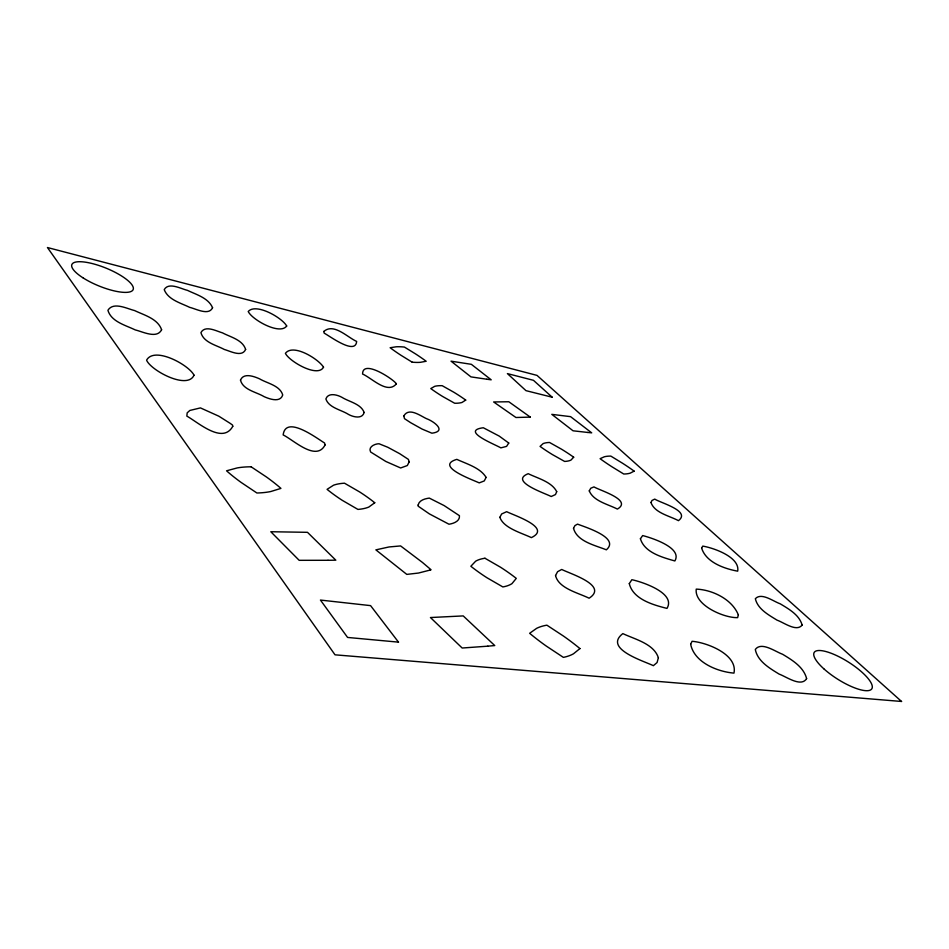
<?xml version="1.0" encoding="UTF-8"?>
<svg xmlns="http://www.w3.org/2000/svg" width="949" height="949" viewBox="0 0 949 949"><rect width="100%" height="100%" fill="white"/><g stroke="black" fill="none" stroke-linecap="round" stroke-linejoin="round"><path stroke-width="1.42" d="M484.951 558.249L500.503 567.217A88.589 34.01 28 0 1 516.28 578.38L511.986 583.623A84.034 30.665 27.2 0 1 502.851 586.933L486.849 577.68A81.875 28.968 28.4 0 1 470.858 566.256L475.663 561.191A86.347 31.969 29.2 0 1 484.963 558.249M412.163 362.174L400.893 355.223A75.813 19.49 26.3 0 1 390.146 347.737L396.16 346.8A79.835 21.661 26.6 0 1 404.428 347.073L415.46 353.858A82.112 22.681 25.6 0 1 426.172 361.261L420.419 362.316A77.96 20.32 25.4 0 1 412.174 362.174M251.117 466.801L266.432 476.979A122.053 48.696 23 0 1 280.94 488.391L270.797 491.523A113.275 41.471 22.9 0 1 256.894 492.994L241.117 482.424A108.245 39.265 24.8 0 1 226.55 470.799L237.274 467.916A116.454 45.801 25.3 0 1 251.117 466.801M640.409 538.735C644.466 552.532 662.378 557.395 674.858 560.954C682.711 547.858 651.987 537.964 642.675 535.568L640.409 538.735M240.488 380.122C242.991 389.956 256.313 391.937 264.059 396.623C269.492 399.043 280.204 402.945 282.731 394.974C279.908 385.413 267.191 383.396 259.48 378.805C253.929 376.362 243.608 372.518 240.488 380.122M589.27 490.882C593.433 501.143 607.989 504.227 617.396 509.079C632.793 500.123 600.159 490.633 593.979 486.896L590.741 488.261L589.27 490.882M194.011 375.187C187.511 390.169 150.737 370.418 146.585 360.157C154.379 346.029 188.934 364.902 194.011 375.187M658.369 657.752L657.076 662.532L653.375 665.676C643.031 660.718 603.315 648.641 622.841 633.612C635.142 639.412 653.861 643.742 658.369 657.752M232.79 426.291C222.742 444.63 198.305 422.507 186.846 416.113L187.167 412.874L189.836 410.454L200.441 407.904L218.816 416.184L230.192 423.373L232.481 425.022L232.79 426.291M738.322 614.833L737.646 617.621C724.336 618.202 694.11 605.201 696.246 589.115C712.26 589.732 732.011 599.175 738.322 614.833M629.294 583.599C632.971 599.21 653.137 604.94 666.981 608.392C676.21 593.244 642.663 581.986 631.88 579.709L629.294 583.599M212.564 307.701C208.863 316.005 196.087 308.828 189.693 307.369C180.725 302.98 168.139 299.777 164.213 289.635C168.673 281.806 180.808 288.781 187.428 290.347C196.324 294.641 208.329 297.903 212.564 307.701M508.759 443.041L506.576 446.386L500.847 447.869C494.963 444.357 460.04 430.787 483.302 427.75L499.21 436.089L508.759 443.041M499.874 517.3C503.551 528.095 521.404 532.852 531.381 537.62C552.152 527.763 514.382 515.58 506.671 511.677L501.641 513.978L499.874 517.3M650.978 502.507C654.62 512.958 669.306 515.758 678.452 520.657C691.145 511.12 660.884 503.041 654.739 499.091L651.975 500.479L650.978 502.507M325.104 444.891C316.302 462.033 293.632 440.028 283.158 434.927C285.673 414.666 316.741 438.224 324.558 443.005L325.104 444.891M573.516 528.332C577.075 541.499 594.952 545.236 606.352 549.815C620.278 537.858 585.64 527.288 577.526 524.121L574.928 525.604L573.516 528.332M323.799 331.474L324.214 333.182C329.481 335.851 355.567 355.59 356.646 341.426C347.263 337.215 333.68 322.719 323.799 331.474M409.185 461.855L407.335 465.532L400.644 467.976L385.875 461.487L370.644 452.009C367.821 446.896 374.891 443.729 379.031 443.752L387.773 447.264L399.659 453.669L408.378 459.375L409.185 461.855M418.141 505.046L418.153 506.173L429.411 513.907L448.96 524.216C453.361 523.623 460.123 521.25 459.446 515.698L444.168 505.603L429.304 498.095C425.033 498.7 419.161 500.123 418.141 505.046M486.09 477.394L484.275 480.918L479.233 482.887C472.329 479.66 434.168 466.078 456.825 459.363C466.849 463.99 480.419 467.845 486.09 477.394M323.526 367.18C317.701 378.188 288.816 361.023 285.412 353.325C293.17 343.147 318.567 359.066 323.526 367.18M701.631 548.059C705.926 562.294 724.289 568.748 737.693 571.168C740.232 557.217 713.814 547.929 702.77 546.114L701.631 548.059M403.811 415.959L404.499 418.663L410.644 422.685L422.103 429.078L431.89 433.195C447.382 431.237 433.8 421.273 426.469 418.663C420.134 415.674 408.841 407.05 403.811 415.959M555.545 575.521C558.486 588.392 578.226 592.817 589.115 598.214C608.712 585.569 570.646 573.979 561.713 569.459L557.585 571.701L555.545 575.521M286.693 326.005C279.955 335.46 252.102 319.766 248.223 311.509C255.827 302.66 282.138 317.666 286.693 326.005M690.658 644.205C694.194 662.402 717.361 671.714 733.968 673.114C737.931 654.466 706.839 642.426 692.082 641.299L690.658 644.205M806.614 678.606C801.229 687.562 786.413 676.72 779.153 674.11C769.627 668.274 757.599 661.275 755.297 649.46C761.395 641.31 775.143 651.583 782.557 654.252C792.166 660.041 803.732 667.017 806.614 678.606M556.719 491.665L555.485 494.548L551.215 496.529C544.856 493.172 508.842 481.285 528.225 473.693C537.881 478.426 551.749 481.819 556.719 491.665M396.385 383.811C387.524 394.701 371.901 378.082 362.589 374.036C362.459 358.722 393.491 379.185 396.385 383.811M802.13 625.059C796.626 632.307 783.85 622.485 777.065 620.16C768.631 614.94 757.729 609.104 755.345 598.712C761.418 592.117 773.34 601.417 780.244 603.825C788.761 608.997 799.272 614.833 802.13 625.059M364.131 412.471C362.328 419.422 352.981 416.991 348.378 414.357C341.13 409.743 328.745 407.785 325.875 398.924C328.212 392.281 337.239 394.725 341.925 397.323C349.137 401.866 361.023 403.823 364.131 412.471M161.603 329.754C156.953 339.125 142.813 331.711 135.292 329.932C125.636 325.234 111.27 321.77 107.913 310.287C113.405 301.485 126.846 308.662 134.616 310.572C144.201 315.175 157.795 318.686 161.603 329.754M245.625 349.398C242.078 357.607 230.405 351.177 224.355 349.481C216.289 345.116 203.62 342.553 200.927 332.613C205.126 324.855 216.253 331.082 222.481 332.862C230.524 337.144 242.588 339.754 245.625 349.398M573.694 457.204L570.942 460.099A63.915 17.734 27.4 0 1 564.608 461.428L552.425 454.583A62.658 16.975 28 0 1 540.064 446.41L543.101 443.622A65.232 18.304 28.4 0 1 549.554 442.483L561.464 449.162A66.525 19.17 27.8 0 1 573.682 457.204M465.71 400.087L462.009 402.459A63.797 17.556 26 0 1 454.666 403.242L442.661 396.492A62.349 16.868 26.7 0 1 430.775 388.568L434.761 386.314A64.757 18.209 27 0 1 442.198 385.697L453.93 392.293A66.264 19.004 26.3 0 1 465.71 400.087M374.748 502.745L368.805 507.063A84.081 30.19 24.8 0 1 357.927 509.411L342.245 500.325A81.436 28.695 26 0 1 327.073 489.352L333.538 485.212A85.552 31.756 26.6 0 1 344.511 483.207L359.742 492.009A88.34 33.559 25.2 0 1 374.748 502.745M579.934 648.57L573.504 653.778A112.658 43.061 28.2 0 1 563.374 657.372L546.28 646.067A109.645 39.988 29.9 0 1 529.637 633.291L536.648 628.333A119.242 46.264 31.3 0 1 546.885 625.177L563.445 636.055A122.338 50.309 29.5 0 1 579.934 648.57M634.146 471.131L630.183 473.16A78.162 20.724 27.8 0 1 623.742 474.014L611.844 466.718A76.632 19.704 28.6 0 1 600.088 458.687L604.323 456.789A81.092 21.827 29.2 0 1 610.836 456.101L622.485 463.207A82.658 23.061 28.4 0 1 634.146 471.131M430.111 570.064L418.497 573.042L406.801 574.394L375.875 549.862L389.043 546.956L400.608 545.924L422.459 562.449L431.083 569.78L430.111 570.064M530.289 417.109L515.948 417.501L493.634 401.961L508.818 401.759L530.289 417.109M487.833 646.174L462.175 648.025L430.455 617.538L463.219 615.913L494.749 645.557L487.833 646.174M328.022 560.29L299.172 560.325L270.809 531.737L307.488 532.318L335.816 560.171L328.022 560.29M901.55 701.465L335.021 654.822L47.45 247.535L537.015 375.389L901.55 701.465M587.716 432.447L573.054 430.799L551.796 414.357L570.563 416.647L591.702 432.851L587.716 432.447M398.497 642.141L347.583 637.443L320.442 600.065L370.584 605.628L398.497 642.141M486.873 379.232L470.953 376.883L451.024 361.166L471.356 364.321L491.202 379.814L486.873 379.232M552.199 397.216L525.983 390.656L507.395 373.598L533.457 380.312L552.199 397.216M83.275 278.01A33.096 9.597 22.2 0 0 133.038 289.813A33.096 9.597 22.2 0 0 91.234 263.312A33.096 9.597 22.2 0 0 83.275 278.01M823.72 668.701A34.081 10.107 32.3 0 0 871.763 688.891A34.081 10.107 32.3 0 0 833.554 654.217A34.081 10.107 32.3 0 0 823.72 668.701"/></g></svg>
